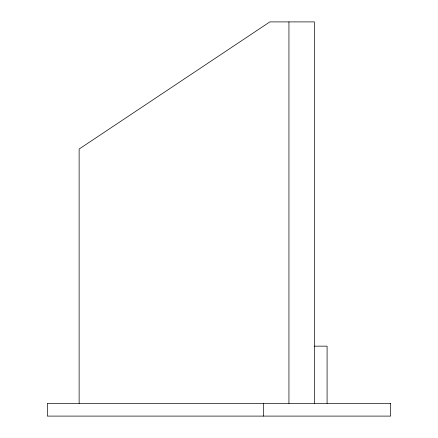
<?xml version="1.0" encoding="UTF-8"?>
<svg xmlns="http://www.w3.org/2000/svg" width="438" height="438" viewBox="0 0 438 438"><rect width="100%" height="100%" fill="white"/><g stroke="black" fill="none" stroke-linecap="round" stroke-linejoin="round"><path stroke-width="0.66" d="M314.369 346.162L327.087 346.162L327.087 403.382M314.369 403.382L314.369 21.9L269.863 21.9L79.125 149.062L79.125 403.382M288.938 21.9L288.938 403.382M263.506 403.382L263.506 416.1M390.669 403.382L47.331 403.382L47.331 416.1L390.669 416.1L390.669 403.382"/></g></svg>
